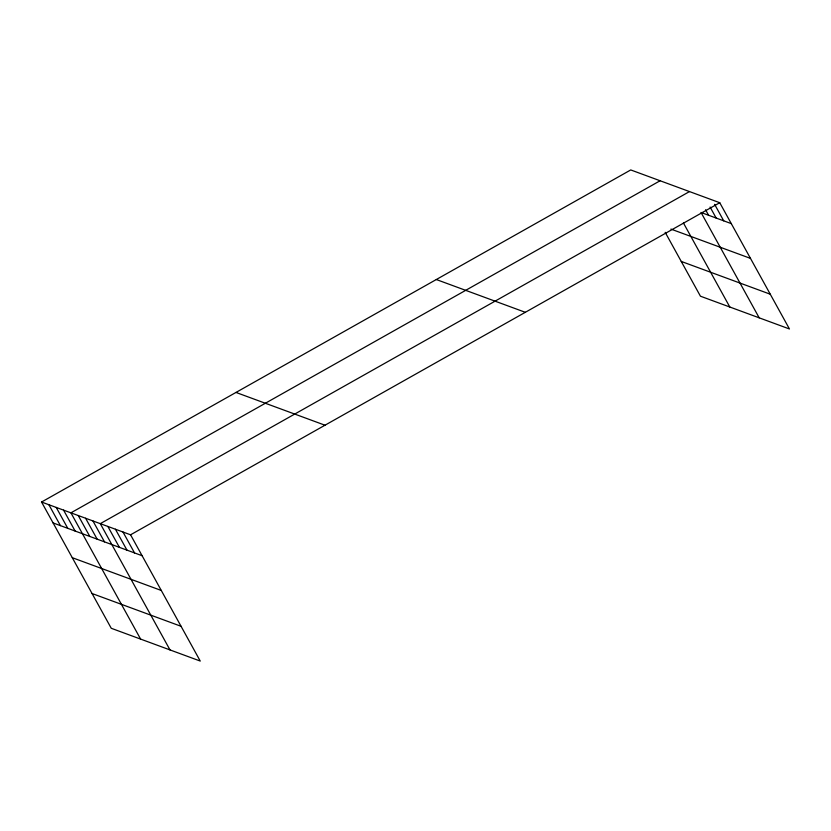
<?xml version="1.0" encoding="UTF-8"?>
<svg xmlns="http://www.w3.org/2000/svg" width="831" height="831" viewBox="0 0 831 831"><rect width="100%" height="100%" fill="white"/><g stroke="black" fill="none" stroke-linecap="round" stroke-linejoin="round"><path stroke-width="1.25" d="M41.55 502.028L130.56 534.8L200.25 661.061L111.25 628.278L41.55 502.028L630.75 169.94L719.75 202.722L789.45 328.972L700.44 296.2L665.184 232.327M660.115 180.753L70.926 512.841L140.616 639.101M689.491 191.577L100.291 523.655L169.991 649.915M130.56 534.8L719.75 202.722M731.29 223.622L701.032 212.476L759.191 317.826M670.918 229.086L750.486 258.389M681.254 261.433L770.254 294.205M436.306 279.528L525.317 312.3M235.983 392.44L324.994 425.212M53.091 522.928L142.101 555.71M72.287 557.694L161.287 590.467M92.054 593.521L181.065 626.294M714.618 204.333L723.728 220.838M710.09 207.044L716.166 218.054M705.561 209.765L708.594 215.26M683.425 222.968L729.815 307.013M122.988 532.017L134.529 552.916M115.426 529.233L126.966 550.132M107.864 526.439L119.404 547.349M92.947 520.954L104.488 541.854M85.603 518.253L97.144 539.153M78.27 515.542L89.8 536.452M63.582 510.141L75.122 531.04M56.238 507.429L67.778 528.339M48.894 504.729L60.434 525.639"/></g></svg>
